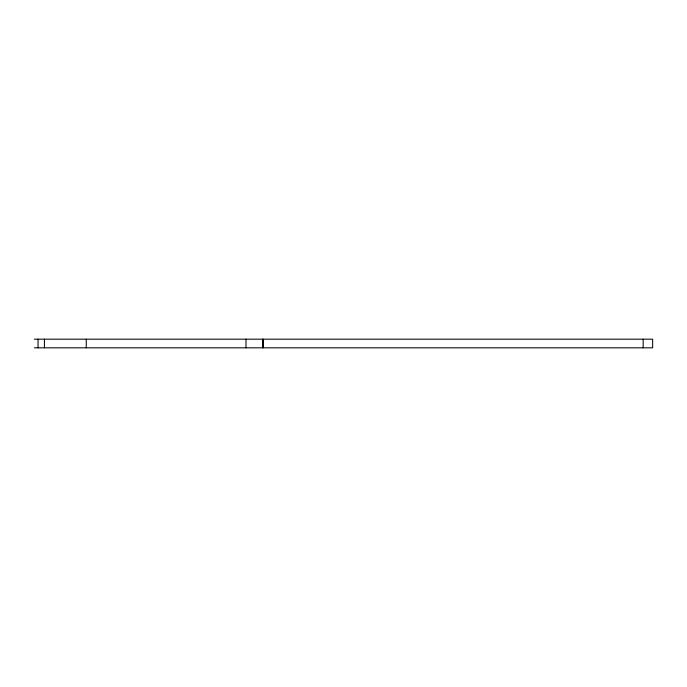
<?xml version="1.0" encoding="UTF-8"?>
<svg xmlns="http://www.w3.org/2000/svg" width="687" height="687" viewBox="0 0 687 687"><rect width="100%" height="100%" fill="white"/><g stroke="black" fill="none" stroke-linecap="round" stroke-linejoin="round"><path stroke-width="1.03" d="M34.35 339.18L652.65 339.18L652.65 347.82L34.35 347.82M643.178 339.18L643.178 347.82M263.069 339.18L263.069 347.82M262.949 339.18L262.949 347.82M245.998 339.18L245.998 347.82M86.27 339.18L86.27 347.82M44.432 339.18L44.432 347.82M38.043 339.18L38.043 347.82"/></g></svg>
